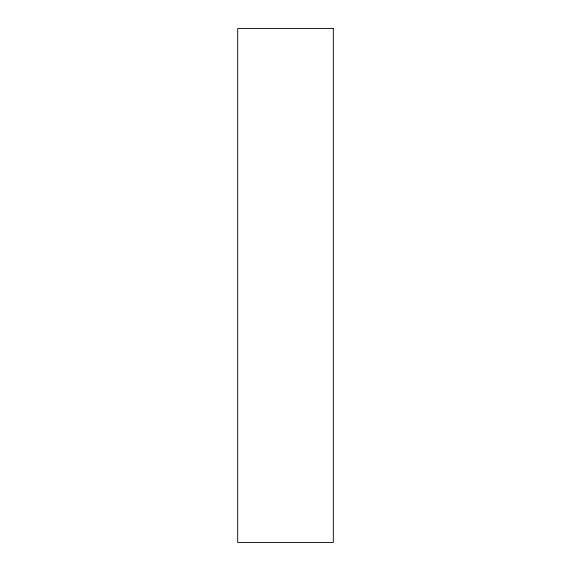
<?xml version="1.0" encoding="UTF-8"?>
<svg xmlns="http://www.w3.org/2000/svg" width="571" height="571" viewBox="0 0 571 571"><rect width="100%" height="100%" fill="white"/><g stroke="black" fill="none" stroke-linecap="round" stroke-linejoin="round"><path stroke-width="0.86" d="M333.307 28.55L237.693 28.55L237.693 542.45L333.307 542.45L333.307 28.55"/></g></svg>
